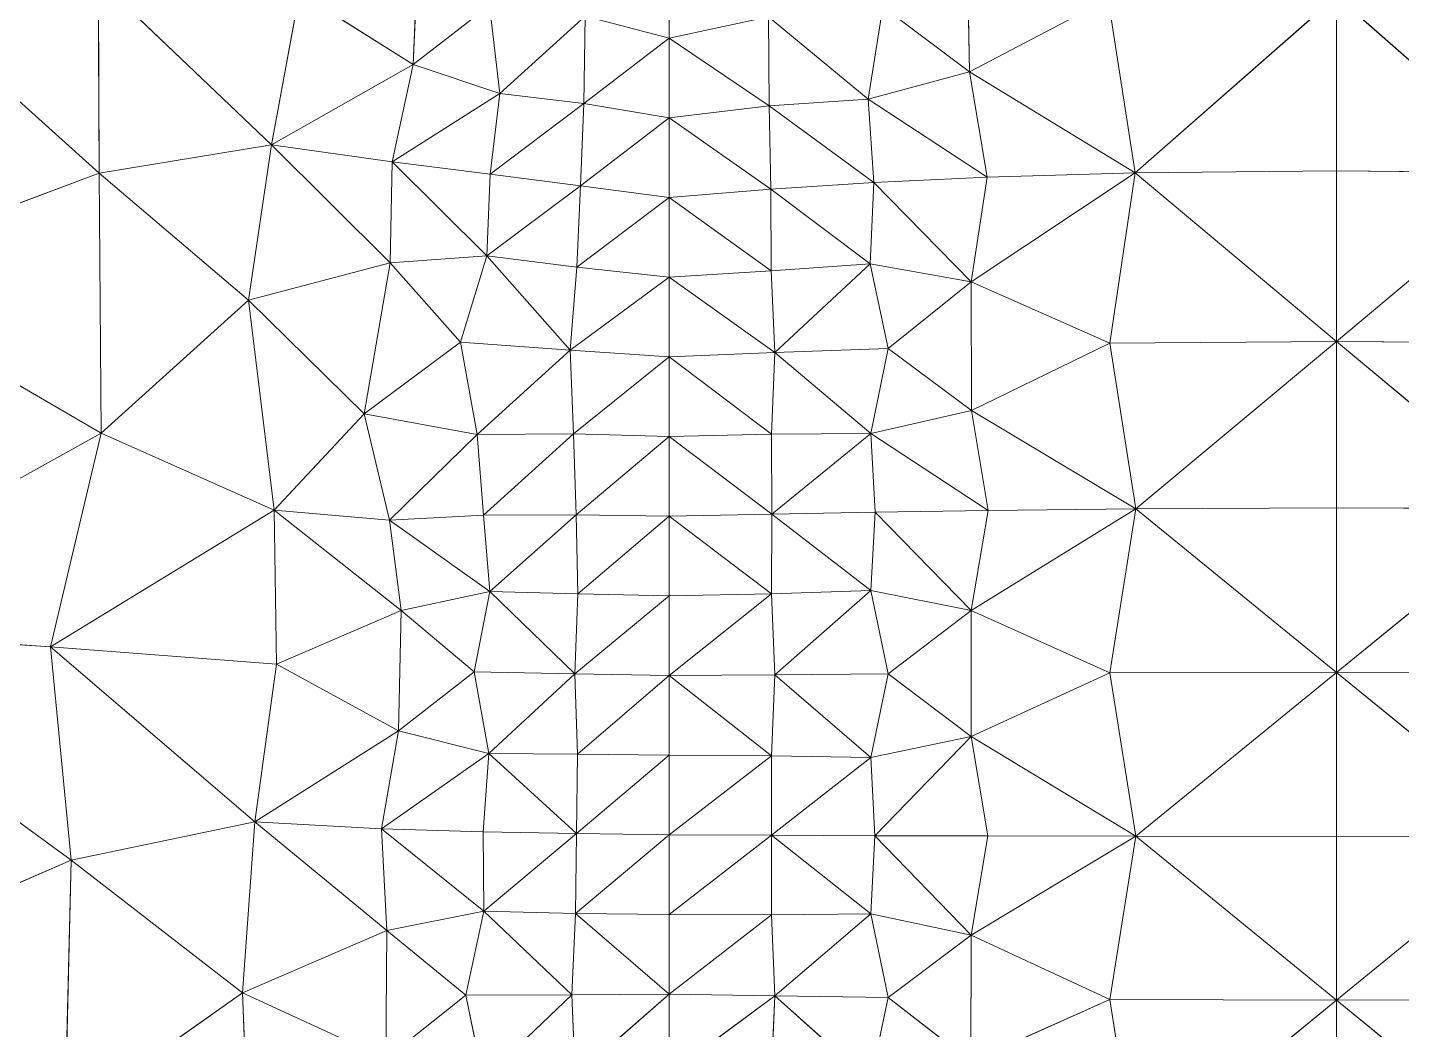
# Model space of a CAD drawing. Header units: metres. Extents: x 0 to 8, y 0 to 4.
# Drawn here: x 0.76 to 1.274, y 3.241 to 3.616 of the extents above; entities that cross this region are included whole.
import ezdxf

# ---------------------------------------------------------------- set-up
doc = ezdxf.new("R2010")
doc.units = ezdxf.units.M
doc.header["$MEASUREMENT"] = 0
for name, color, linetype, lineweight in [('DL_FE_MESH', 134, 'Continuous', 0), ('DL_FE_MESH_CELLS_4', 132, 'Continuous', 0), ('DL_FE_MESH_CELLS_6', 132, 'Continuous', 0), ('DL_TOPOLOGY', 7, 'Continuous', 0)]:
    doc.layers.add(name, color=color, linetype=linetype, lineweight=lineweight)

msp = doc.modelspace()

# ---------------------------------------------------------------- linework, layer by layer
at = {"layer": 'DL_FE_MESH'}
for p, q in [((0.90609, 3.65047), (0.90414, 3.60203)), ((1.11151, 3.65139), (1.11247, 3.59929)), ((0.78649, 3.56138), (0.69436, 3.64426)), ((0.78612, 3.6339), (0.78649, 3.56138)), ((0.85102, 3.57203), (0.78612, 3.6339)), ((0.85102, 3.57203), (0.8615, 3.62898)), ((0.90414, 3.60203), (0.8615, 3.62898)), ((0.90414, 3.60203), (0.93264, 3.62422)), ((0.93659, 3.59117), (0.93264, 3.62422)), ((1.11247, 3.59929), (1.16445, 3.62667)), ((1.17463, 3.56153), (1.16445, 3.62667)), ((1.25, 3.62772), (1.17463, 3.56153)), ((1.25, 3.56222), (1.25, 3.62772)), ((1.32537, 3.56153), (1.25, 3.62772)), ((0.96858, 3.62017), (0.93659, 3.59117)), ((0.96858, 3.62017), (0.96807, 3.58751)), ((1, 3.61194), (0.96858, 3.62017)), ((1, 3.61194), (1.03716, 3.61996)), ((1.03741, 3.58663), (1.03716, 3.61996)), ((1.07451, 3.58906), (1.03716, 3.61996)), ((1.07451, 3.58906), (1.08004, 3.62369)), ((1.11247, 3.59929), (1.08004, 3.62369)), ((0.96807, 3.58751), (1, 3.61194)), ((1.03741, 3.58663), (1, 3.61194)), ((0.85102, 3.57203), (0.90414, 3.60203)), ((0.89622, 3.5656), (0.90414, 3.60203)), ((0.93659, 3.59117), (0.90414, 3.60203)), ((1.07451, 3.58906), (1.11247, 3.59929)), ((1.11917, 3.55981), (1.11247, 3.59929)), ((1.17463, 3.56153), (1.11247, 3.59929)), ((0.93659, 3.59117), (0.89622, 3.5656)), ((0.93299, 3.56094), (0.93659, 3.59117)), ((0.93659, 3.59117), (0.96807, 3.58751)), ((1.03741, 3.58663), (1.07451, 3.58906)), ((1.0767, 3.5579), (1.07451, 3.58906)), ((1.11917, 3.55981), (1.07451, 3.58906)), ((0.96807, 3.58751), (0.93299, 3.56094)), ((0.96807, 3.58751), (0.96675, 3.55668)), ((1, 3.58209), (0.96807, 3.58751)), ((1, 3.58209), (1.03741, 3.58663)), ((1.03806, 3.55538), (1.03741, 3.58663)), ((1.0767, 3.5579), (1.03741, 3.58663)), ((0.96675, 3.55668), (1, 3.58209)), ((1.03806, 3.55538), (1, 3.58209)), ((0.78649, 3.56138), (0.85102, 3.57203)), ((0.84238, 3.51376), (0.85102, 3.57203)), ((0.85102, 3.57203), (0.89622, 3.5656)), ((0.89547, 3.52779), (0.85102, 3.57203)), ((0.89547, 3.52779), (0.89622, 3.5656)), ((0.89622, 3.5656), (0.93299, 3.56094)), ((0.9317, 3.53045), (0.89622, 3.5656)), ((1.17463, 3.56153), (1.25, 3.56222)), ((1.25, 3.49833), (1.25, 3.56222)), ((1.25, 3.56222), (1.32537, 3.56153)), ((0.68508, 3.5234), (0.78649, 3.56138)), ((0.78649, 3.56138), (0.78722, 3.46397)), ((0.84238, 3.51376), (0.78649, 3.56138)), ((0.9317, 3.53045), (0.93299, 3.56094)), ((0.93299, 3.56094), (0.96675, 3.55668)), ((1.03806, 3.55538), (1.0767, 3.5579)), ((1.0753, 3.52742), (1.0767, 3.5579)), ((1.0767, 3.5579), (1.11917, 3.55981)), ((1.11307, 3.5207), (1.0767, 3.5579)), ((1.11307, 3.5207), (1.17463, 3.56153)), ((1.11307, 3.5207), (1.11917, 3.55981)), ((1.11917, 3.55981), (1.17463, 3.56153)), ((1.1651, 3.49768), (1.17463, 3.56153)), ((1.25, 3.49833), (1.17463, 3.56153)), ((1.32537, 3.56153), (1.25, 3.49833)), ((0.96675, 3.55668), (0.9317, 3.53045)), ((0.96675, 3.55668), (0.96545, 3.52617)), ((0.96545, 3.52617), (1, 3.55224)), ((1, 3.55224), (0.96675, 3.55668)), ((1, 3.55224), (1.03806, 3.55538)), ((1.0382, 3.52483), (1, 3.55224)), ((1.0382, 3.52483), (1.03806, 3.55538)), ((1.0753, 3.52742), (1.03806, 3.55538)), ((0.84238, 3.51376), (0.89547, 3.52779)), ((0.89547, 3.52779), (0.88574, 3.47124)), ((0.89547, 3.52779), (0.9317, 3.53045)), ((0.92179, 3.49808), (0.89547, 3.52779)), ((0.92179, 3.49808), (0.9317, 3.53045)), ((0.9317, 3.53045), (0.96545, 3.52617)), ((0.96295, 3.49511), (0.9317, 3.53045)), ((0.96545, 3.52617), (0.96295, 3.49511)), ((1, 3.52239), (0.96545, 3.52617)), ((1.0382, 3.52483), (1.0753, 3.52742)), ((1.0753, 3.52742), (1.03961, 3.49414)), ((1.08208, 3.49567), (1.0753, 3.52742)), ((1.0753, 3.52742), (1.11307, 3.5207)), ((0.78722, 3.46397), (0.68508, 3.5234)), ((0.96295, 3.49511), (1, 3.52239)), ((1, 3.52239), (1.0382, 3.52483)), ((1.03961, 3.49414), (1, 3.52239)), ((1.03961, 3.49414), (1.0382, 3.52483)), ((1.08208, 3.49567), (1.11307, 3.5207)), ((1.11307, 3.5207), (1.11321, 3.47247)), ((1.1651, 3.49768), (1.11307, 3.5207)), ((0.78722, 3.46397), (0.84238, 3.51376)), ((0.85205, 3.43508), (0.84238, 3.51376)), ((0.88574, 3.47124), (0.84238, 3.51376)), ((0.88574, 3.47124), (0.92179, 3.49808)), ((0.92801, 3.46346), (0.92179, 3.49808)), ((0.92179, 3.49808), (0.96295, 3.49511)), ((1.03961, 3.49414), (1.08208, 3.49567)), ((1.0756, 3.46383), (1.08208, 3.49567)), ((1.11321, 3.47247), (1.08208, 3.49567)), ((1.11321, 3.47247), (1.1651, 3.49768)), ((1.1651, 3.49768), (1.25, 3.49833)), ((1.17485, 3.43566), (1.1651, 3.49768)), ((1.25, 3.49833), (1.17485, 3.43566)), ((1.25, 3.43593), (1.25, 3.49833)), ((1.25, 3.49833), (1.3349, 3.49768)), ((1.32515, 3.43566), (1.25, 3.49833)), ((0.96295, 3.49511), (0.92801, 3.46346)), ((1, 3.49254), (0.96295, 3.49511)), ((0.96295, 3.49511), (0.96414, 3.4637)), ((0.96414, 3.4637), (1, 3.49254)), ((1, 3.49254), (1.03961, 3.49414)), ((1.03834, 3.46357), (1, 3.49254)), ((1.03834, 3.46357), (1.03961, 3.49414)), ((1.0756, 3.46383), (1.03961, 3.49414)), ((0.85205, 3.43508), (0.88574, 3.47124)), ((0.89525, 3.43139), (0.88574, 3.47124)), ((0.92801, 3.46346), (0.88574, 3.47124)), ((1.0756, 3.46383), (1.11321, 3.47247)), ((1.11948, 3.43499), (1.11321, 3.47247)), ((1.17485, 3.43566), (1.11321, 3.47247)), ((0.65639, 3.3913), (0.78722, 3.46397)), ((0.78722, 3.46397), (0.76827, 3.38391)), ((0.85205, 3.43508), (0.78722, 3.46397)), ((0.92801, 3.46346), (0.89525, 3.43139)), ((0.92801, 3.46346), (0.96414, 3.4637)), ((0.93049, 3.43327), (0.92801, 3.46346)), ((0.96414, 3.4637), (0.93049, 3.43327)), ((1, 3.46269), (0.96414, 3.4637)), ((0.96414, 3.4637), (0.96516, 3.4334)), ((0.96516, 3.4334), (1, 3.46269)), ((1, 3.46269), (1.03834, 3.46357)), ((1.03839, 3.43364), (1, 3.46269)), ((1.03834, 3.46357), (1.0756, 3.46383)), ((1.03839, 3.43364), (1.03834, 3.46357)), ((1.0756, 3.46383), (1.03839, 3.43364)), ((1.07714, 3.43437), (1.0756, 3.46383)), ((1.11948, 3.43499), (1.0756, 3.46383)), ((0.85205, 3.43508), (0.76827, 3.38391)), ((0.85288, 3.37743), (0.85205, 3.43508)), ((0.89956, 3.39751), (0.85205, 3.43508)), ((0.89525, 3.43139), (0.85205, 3.43508)), ((1, 3.43284), (1.03839, 3.43364)), ((1.03831, 3.40377), (1.03839, 3.43364)), ((1.03839, 3.43364), (1.07714, 3.43437)), ((1.0755, 3.40503), (1.03839, 3.43364)), ((1.07714, 3.43437), (1.0755, 3.40503)), ((1.11948, 3.43499), (1.07714, 3.43437)), ((1.11313, 3.39752), (1.07714, 3.43437)), ((1.17485, 3.43566), (1.11313, 3.39752)), ((1.11313, 3.39752), (1.11948, 3.43499)), ((1.11948, 3.43499), (1.17485, 3.43566)), ((1.1651, 3.37411), (1.17485, 3.43566)), ((1.17485, 3.43566), (1.25, 3.43593)), ((1.25, 3.37424), (1.17485, 3.43566)), ((1.25, 3.37424), (1.25, 3.43593)), ((1.25, 3.43593), (1.32515, 3.43566)), ((1.32515, 3.43566), (1.25, 3.37424)), ((0.93049, 3.43327), (0.89525, 3.43139)), ((0.89525, 3.43139), (0.89956, 3.39751)), ((0.9328, 3.40466), (0.89525, 3.43139)), ((0.93049, 3.43327), (0.96516, 3.4334)), ((0.9328, 3.40466), (0.93049, 3.43327)), ((0.96516, 3.4334), (0.9328, 3.40466)), ((1, 3.43284), (0.96516, 3.4334)), ((0.96516, 3.4334), (0.96576, 3.40374)), ((0.96576, 3.40374), (1, 3.43284)), ((1.03831, 3.40377), (1, 3.43284)), ((0.89956, 3.39751), (0.9328, 3.40466)), ((0.92699, 3.37451), (0.9328, 3.40466)), ((0.9328, 3.40466), (0.96576, 3.40374)), ((0.96468, 3.3738), (0.9328, 3.40466)), ((0.96576, 3.40374), (0.96468, 3.3738)), ((0.96468, 3.3738), (1, 3.40299)), ((1, 3.40299), (0.96576, 3.40374)), ((1, 3.40299), (1.03831, 3.40377)), ((1.03831, 3.40377), (1, 3.37313)), ((1.03831, 3.40377), (1.0755, 3.40503)), ((1.0396, 3.37343), (1.03831, 3.40377)), ((1.0755, 3.40503), (1.0396, 3.37343)), ((1.0755, 3.40503), (1.11313, 3.39752)), ((1.08207, 3.37372), (1.0755, 3.40503)), ((0.85288, 3.37743), (0.89956, 3.39751)), ((0.89956, 3.39751), (0.89862, 3.35239)), ((0.92699, 3.37451), (0.89956, 3.39751)), ((1.08207, 3.37372), (1.11313, 3.39752)), ((1.11313, 3.39752), (1.11311, 3.35024)), ((1.1651, 3.37411), (1.11313, 3.39752)), ((0.65639, 3.3913), (0.76827, 3.38391)), ((0.7759, 3.304), (0.65639, 3.3913)), ((0.76827, 3.38391), (0.85288, 3.37743)), ((0.76827, 3.38391), (0.7759, 3.304)), ((0.84476, 3.3183), (0.76827, 3.38391)), ((0.84476, 3.3183), (0.85288, 3.37743)), ((0.89862, 3.35239), (0.85288, 3.37743)), ((0.89862, 3.35239), (0.92699, 3.37451)), ((0.92699, 3.37451), (0.93245, 3.34388)), ((0.96468, 3.3738), (0.92699, 3.37451)), ((0.96468, 3.3738), (0.93245, 3.34388)), ((0.96568, 3.34372), (0.96468, 3.3738)), ((1, 3.37313), (0.96468, 3.3738)), ((0.96568, 3.34372), (1, 3.37313)), ((1, 3.37313), (1.0396, 3.37343)), ((1.0383, 3.34309), (1, 3.37313)), ((1.0396, 3.37343), (1.0383, 3.34309)), ((1.08207, 3.37372), (1.0396, 3.37343)), ((1.07551, 3.34237), (1.0396, 3.37343)), ((1.07551, 3.34237), (1.08207, 3.37372)), ((1.11311, 3.35024), (1.08207, 3.37372)), ((1.11311, 3.35024), (1.1651, 3.37411)), ((1.1651, 3.37411), (1.25, 3.37424)), ((1.17482, 3.31293), (1.1651, 3.37411)), ((1.25, 3.37424), (1.17482, 3.31293)), ((1.25, 3.31289), (1.25, 3.37424)), ((1.25, 3.37424), (1.3349, 3.37411)), ((1.32518, 3.31293), (1.25, 3.37424)), ((0.84476, 3.3183), (0.89862, 3.35239)), ((0.89862, 3.35239), (0.89217, 3.31568)), ((0.93245, 3.34388), (0.89862, 3.35239)), ((1.11311, 3.35024), (1.07551, 3.34237)), ((1.11311, 3.35024), (1.07709, 3.31314)), ((1.11942, 3.31303), (1.11311, 3.35024)), ((1.17482, 3.31293), (1.11311, 3.35024)), ((0.93245, 3.34388), (0.89217, 3.31568)), ((0.93025, 3.31458), (0.93245, 3.34388)), ((0.93245, 3.34388), (0.96568, 3.34372)), ((0.96531, 3.31392), (0.93245, 3.34388)), ((0.96531, 3.31392), (0.96568, 3.34372)), ((0.96531, 3.31392), (1, 3.34328)), ((1, 3.34328), (0.96568, 3.34372)), ((1, 3.34328), (1.0383, 3.34309)), ((1.0383, 3.34309), (1, 3.31343)), ((1.0383, 3.34309), (1.07551, 3.34237)), ((1.0383, 3.34309), (1.03836, 3.31328)), ((1.07551, 3.34237), (1.03836, 3.31328)), ((1.07709, 3.31314), (1.07551, 3.34237)), ((0.7759, 3.304), (0.84476, 3.3183)), ((0.8402, 3.25425), (0.84476, 3.3183)), ((0.84476, 3.3183), (0.89217, 3.31568)), ((0.89417, 3.27759), (0.84476, 3.3183)), ((0.89217, 3.31568), (0.93025, 3.31458)), ((0.89217, 3.31568), (0.89417, 3.27759)), ((0.93056, 3.2849), (0.89217, 3.31568)), ((0.93056, 3.2849), (0.93025, 3.31458)), ((0.93025, 3.31458), (0.96531, 3.31392)), ((0.96531, 3.31392), (0.93056, 3.2849)), ((0.96493, 3.28396), (0.96531, 3.31392)), ((0.96493, 3.28396), (1, 3.31343)), ((1, 3.31343), (0.96531, 3.31392)), ((1, 3.31343), (1.03836, 3.31328)), ((1.03836, 3.31328), (1, 3.28358)), ((1.03836, 3.31328), (1.03829, 3.28346)), ((1.03836, 3.31328), (1.07709, 3.31314)), ((1.0755, 3.2839), (1.03836, 3.31328)), ((1.0755, 3.2839), (1.07709, 3.31314)), ((1.07709, 3.31314), (1.11942, 3.31303)), ((1.11309, 3.27584), (1.07709, 3.31314)), ((1.11309, 3.27584), (1.11942, 3.31303)), ((1.17482, 3.31293), (1.11309, 3.27584)), ((1.11942, 3.31303), (1.17482, 3.31293)), ((1.16505, 3.25175), (1.17482, 3.31293)), ((1.17482, 3.31293), (1.25, 3.31289)), ((1.25, 3.25151), (1.17482, 3.31293)), ((1.25, 3.31289), (1.32518, 3.31293)), ((1.32518, 3.31293), (1.25, 3.25151)), ((1.25, 3.25151), (1.25, 3.31289)), ((0.6715, 3.25836), (0.7759, 3.304)), ((0.7759, 3.304), (0.77363, 3.2073)), ((0.8402, 3.25425), (0.7759, 3.304)), ((0.89417, 3.27759), (0.93056, 3.2849)), ((0.92384, 3.25342), (0.93056, 3.2849)), ((0.93056, 3.2849), (0.96493, 3.28396)), ((0.9635, 3.2535), (0.93056, 3.2849)), ((0.96493, 3.28396), (0.9635, 3.2535)), ((1, 3.28358), (0.96493, 3.28396)), ((0.96493, 3.28396), (1, 3.25373)), ((1, 3.28358), (1.03829, 3.28346)), ((1.03829, 3.28346), (1, 3.25373)), ((1.03829, 3.28346), (1.0755, 3.2839)), ((1.03957, 3.25309), (1.03829, 3.28346)), ((1.0755, 3.2839), (1.03957, 3.25309)), ((1.0755, 3.2839), (1.11309, 3.27584)), ((1.08201, 3.25248), (1.0755, 3.2839)), ((0.8402, 3.25425), (0.89417, 3.27759)), ((0.89417, 3.27759), (0.89384, 3.22951)), ((0.92384, 3.25342), (0.89417, 3.27759)), ((1.08201, 3.25248), (1.11309, 3.27584)), ((1.11309, 3.27584), (1.11303, 3.22848)), ((1.16505, 3.25175), (1.11309, 3.27584)), ((0.77363, 3.2073), (0.8402, 3.25425)), ((0.8426, 3.1895), (0.8402, 3.25425)), ((0.89384, 3.22951), (0.8402, 3.25425)), ((0.89384, 3.22951), (0.92384, 3.25342)), ((0.92384, 3.25342), (0.9635, 3.2535)), ((0.93031, 3.22183), (0.92384, 3.25342)), ((0.9635, 3.2535), (0.93031, 3.22183)), ((1, 3.25373), (0.9635, 3.2535)), ((0.9635, 3.2535), (0.96483, 3.22301)), ((0.96483, 3.22301), (1, 3.25373)), ((1, 3.25373), (1.03957, 3.25309)), ((1.03957, 3.25309), (1, 3.22388)), ((1.03825, 3.22273), (1.03957, 3.25309)), ((1.03957, 3.25309), (1.08201, 3.25248)), ((1.07539, 3.22117), (1.03957, 3.25309)), ((1.07539, 3.22117), (1.08201, 3.25248)), ((1.11303, 3.22848), (1.08201, 3.25248)), ((1.11303, 3.22848), (1.16505, 3.25175)), ((1.17472, 3.19007), (1.16505, 3.25175)), ((1.16505, 3.25175), (1.25, 3.25151)), ((1.25, 3.25151), (1.17472, 3.19007)), ((1.25, 3.25151), (1.33495, 3.25175)), ((1.25, 3.18975), (1.25, 3.25151)), ((1.32528, 3.19007), (1.25, 3.25151))]:
    msp.add_line(p, q, dxfattribs=at)
at = {"layer": 'DL_FE_MESH_CELLS_4'}
for points in [[(0.8615, 3.62898), (0.90414, 3.60203), (0.90609, 3.65047)], [(0.90609, 3.65047), (0.90414, 3.60203), (0.93264, 3.62422)], [(0.78649, 3.56138), (0.69436, 3.64426), (0.68508, 3.5234)], [(0.78612, 3.6339), (0.69436, 3.64426), (0.78649, 3.56138)], [(0.78612, 3.6339), (0.78649, 3.56138), (0.85102, 3.57203)], [(0.78612, 3.6339), (0.85102, 3.57203), (0.8615, 3.62898)], [(0.90414, 3.60203), (0.8615, 3.62898), (0.85102, 3.57203)], [(0.90414, 3.60203), (0.93659, 3.59117), (0.93264, 3.62422)], [(0.93264, 3.62422), (0.93659, 3.59117), (0.96858, 3.62017)], [(0.96858, 3.62017), (0.93659, 3.59117), (0.96807, 3.58751)], [(0.96807, 3.58751), (1, 3.61194), (0.96858, 3.62017)], [(0.90414, 3.60203), (0.85102, 3.57203), (0.89622, 3.5656)], [(0.90414, 3.60203), (0.89622, 3.5656), (0.93659, 3.59117)], [(0.93659, 3.59117), (0.89622, 3.5656), (0.93299, 3.56094)], [(0.93659, 3.59117), (0.93299, 3.56094), (0.96807, 3.58751)], [(0.96807, 3.58751), (0.93299, 3.56094), (0.96675, 3.55668)], [(0.96675, 3.55668), (1, 3.58209), (0.96807, 3.58751)], [(0.78649, 3.56138), (0.84238, 3.51376), (0.85102, 3.57203)], [(0.85102, 3.57203), (0.84238, 3.51376), (0.89547, 3.52779)], [(0.85102, 3.57203), (0.89547, 3.52779), (0.89622, 3.5656)], [(0.89622, 3.5656), (0.89547, 3.52779), (0.9317, 3.53045)], [(0.89622, 3.5656), (0.9317, 3.53045), (0.93299, 3.56094)], [(0.68508, 3.5234), (0.78722, 3.46397), (0.78649, 3.56138)], [(0.78649, 3.56138), (0.78722, 3.46397), (0.84238, 3.51376)], [(0.93299, 3.56094), (0.9317, 3.53045), (0.96675, 3.55668)], [(0.96675, 3.55668), (0.9317, 3.53045), (0.96545, 3.52617)], [(0.96545, 3.52617), (1, 3.55224), (0.96675, 3.55668)], [(0.84238, 3.51376), (0.88574, 3.47124), (0.89547, 3.52779)], [(0.89547, 3.52779), (0.88574, 3.47124), (0.92179, 3.49808)], [(0.89547, 3.52779), (0.92179, 3.49808), (0.9317, 3.53045)], [(0.9317, 3.53045), (0.92179, 3.49808), (0.96295, 3.49511)], [(0.9317, 3.53045), (0.96295, 3.49511), (0.96545, 3.52617)], [(0.96295, 3.49511), (1, 3.52239), (0.96545, 3.52617)], [(0.78722, 3.46397), (0.68508, 3.5234), (0.65639, 3.3913)], [(0.84238, 3.51376), (0.78722, 3.46397), (0.85205, 3.43508)], [(0.84238, 3.51376), (0.85205, 3.43508), (0.88574, 3.47124)], [(0.88574, 3.47124), (0.92801, 3.46346), (0.92179, 3.49808)], [(0.92179, 3.49808), (0.92801, 3.46346), (0.96295, 3.49511)], [(0.96295, 3.49511), (0.92801, 3.46346), (0.96414, 3.4637)], [(0.96414, 3.4637), (1, 3.49254), (0.96295, 3.49511)], [(0.85205, 3.43508), (0.89525, 3.43139), (0.88574, 3.47124)], [(0.88574, 3.47124), (0.89525, 3.43139), (0.92801, 3.46346)], [(0.78722, 3.46397), (0.65639, 3.3913), (0.76827, 3.38391)], [(0.78722, 3.46397), (0.76827, 3.38391), (0.85205, 3.43508)], [(0.92801, 3.46346), (0.89525, 3.43139), (0.93049, 3.43327)], [(0.92801, 3.46346), (0.93049, 3.43327), (0.96414, 3.4637)], [(0.96414, 3.4637), (0.93049, 3.43327), (0.96516, 3.4334)], [(0.96516, 3.4334), (1, 3.46269), (0.96414, 3.4637)], [(0.85205, 3.43508), (0.76827, 3.38391), (0.85288, 3.37743)], [(0.89956, 3.39751), (0.85205, 3.43508), (0.85288, 3.37743)], [(0.89525, 3.43139), (0.85205, 3.43508), (0.89956, 3.39751)], [(0.89525, 3.43139), (0.9328, 3.40466), (0.93049, 3.43327)], [(0.89525, 3.43139), (0.89956, 3.39751), (0.9328, 3.40466)], [(0.93049, 3.43327), (0.9328, 3.40466), (0.96516, 3.4334)], [(0.96516, 3.4334), (0.9328, 3.40466), (0.96576, 3.40374)], [(0.96576, 3.40374), (1, 3.43284), (0.96516, 3.4334)], [(0.89956, 3.39751), (0.92699, 3.37451), (0.9328, 3.40466)], [(0.9328, 3.40466), (0.92699, 3.37451), (0.96468, 3.3738)], [(0.9328, 3.40466), (0.96468, 3.3738), (0.96576, 3.40374)], [(0.96468, 3.3738), (1, 3.40299), (0.96576, 3.40374)], [(0.85288, 3.37743), (0.89862, 3.35239), (0.89956, 3.39751)], [(0.89956, 3.39751), (0.89862, 3.35239), (0.92699, 3.37451)], [(0.65639, 3.3913), (0.6715, 3.25836), (0.7759, 3.304)], [(0.65639, 3.3913), (0.7759, 3.304), (0.76827, 3.38391)], [(0.76827, 3.38391), (0.7759, 3.304), (0.84476, 3.3183)], [(0.76827, 3.38391), (0.84476, 3.3183), (0.85288, 3.37743)], [(0.89862, 3.35239), (0.85288, 3.37743), (0.84476, 3.3183)], [(0.89862, 3.35239), (0.93245, 3.34388), (0.92699, 3.37451)], [(0.92699, 3.37451), (0.93245, 3.34388), (0.96468, 3.3738)], [(0.96468, 3.3738), (0.93245, 3.34388), (0.96568, 3.34372)], [(0.96568, 3.34372), (1, 3.37313), (0.96468, 3.3738)], [(0.89862, 3.35239), (0.84476, 3.3183), (0.89217, 3.31568)], [(0.89862, 3.35239), (0.89217, 3.31568), (0.93245, 3.34388)], [(0.93245, 3.34388), (0.89217, 3.31568), (0.93025, 3.31458)], [(0.93245, 3.34388), (0.93025, 3.31458), (0.96531, 3.31392)], [(0.93245, 3.34388), (0.96531, 3.31392), (0.96568, 3.34372)], [(0.96531, 3.31392), (1, 3.34328), (0.96568, 3.34372)], [(0.7759, 3.304), (0.8402, 3.25425), (0.84476, 3.3183)], [(0.89417, 3.27759), (0.84476, 3.3183), (0.8402, 3.25425)], [(0.89217, 3.31568), (0.84476, 3.3183), (0.89417, 3.27759)], [(0.89217, 3.31568), (0.89417, 3.27759), (0.93056, 3.2849)], [(0.89217, 3.31568), (0.93056, 3.2849), (0.93025, 3.31458)], [(0.93025, 3.31458), (0.93056, 3.2849), (0.96531, 3.31392)], [(0.96531, 3.31392), (0.93056, 3.2849), (0.96493, 3.28396)], [(0.96493, 3.28396), (1, 3.31343), (0.96531, 3.31392)], [(0.6715, 3.25836), (0.77363, 3.2073), (0.7759, 3.304)], [(0.7759, 3.304), (0.77363, 3.2073), (0.8402, 3.25425)], [(0.89417, 3.27759), (0.92384, 3.25342), (0.93056, 3.2849)], [(0.93056, 3.2849), (0.92384, 3.25342), (0.9635, 3.2535)], [(0.93056, 3.2849), (0.9635, 3.2535), (0.96493, 3.28396)], [(1, 3.25373), (0.96493, 3.28396), (0.9635, 3.2535)], [(0.8402, 3.25425), (0.89384, 3.22951), (0.89417, 3.27759)], [(0.89417, 3.27759), (0.89384, 3.22951), (0.92384, 3.25342)], [(0.77363, 3.2073), (0.6715, 3.25836), (0.65082, 3.12902)], [(0.77363, 3.2073), (0.8426, 3.1895), (0.8402, 3.25425)], [(0.8402, 3.25425), (0.8426, 3.1895), (0.89384, 3.22951)], [(0.89384, 3.22951), (0.93031, 3.22183), (0.92384, 3.25342)], [(0.92384, 3.25342), (0.93031, 3.22183), (0.9635, 3.2535)], [(0.9635, 3.2535), (0.93031, 3.22183), (0.96483, 3.22301)], [(0.96483, 3.22301), (1, 3.25373), (0.9635, 3.2535)]]:
    msp.add_3dface(points, dxfattribs=at)
for points, invisible_edges in [([(0.96858, 3.62017), (1, 3.61194), (1, 3.64179)], 2), ([(1, 3.58209), (1, 3.61194), (0.96807, 3.58751)], 1), ([(1, 3.55224), (1, 3.58209), (0.96675, 3.55668)], 1), ([(1, 3.52239), (1, 3.55224), (0.96545, 3.52617)], 1), ([(1, 3.49254), (1, 3.52239), (0.96295, 3.49511)], 1), ([(1, 3.46269), (1, 3.49254), (0.96414, 3.4637)], 1), ([(1, 3.43284), (1, 3.46269), (0.96516, 3.4334)], 1), ([(1, 3.40299), (1, 3.43284), (0.96576, 3.40374)], 1), ([(1, 3.37313), (1, 3.40299), (0.96468, 3.3738)], 1), ([(1, 3.34328), (1, 3.37313), (0.96568, 3.34372)], 1), ([(1, 3.31343), (1, 3.34328), (0.96531, 3.31392)], 1), ([(1, 3.28358), (1, 3.31343), (0.96493, 3.28396)], 1), ([(1, 3.25373), (1, 3.28358), (0.96493, 3.28396)], 1), ([(1, 3.22388), (1, 3.25373), (0.96483, 3.22301)], 1)]:
    msp.add_3dface(points, dxfattribs=dict(at, invisible_edges=invisible_edges))
at = {"layer": 'DL_FE_MESH_CELLS_6'}
for points in [[(1.08004, 3.62369), (1.11247, 3.59929), (1.11151, 3.65139)], [(1.11151, 3.65139), (1.11247, 3.59929), (1.16445, 3.62667)], [(1.16445, 3.62667), (1.11247, 3.59929), (1.17463, 3.56153)], [(1.16445, 3.62667), (1.17463, 3.56153), (1.25, 3.62772)], [(1.25, 3.62772), (1.17463, 3.56153), (1.25, 3.56222)], [(1.25, 3.62772), (1.25, 3.56222), (1.32537, 3.56153)], [(1.25, 3.62772), (1.32537, 3.56153), (1.33555, 3.62667)], [(1, 3.61194), (1.03741, 3.58663), (1.03716, 3.61996)], [(1.03716, 3.61996), (1.07451, 3.58906), (1.08004, 3.62369)], [(1.03716, 3.61996), (1.03741, 3.58663), (1.07451, 3.58906)], [(1.08004, 3.62369), (1.07451, 3.58906), (1.11247, 3.59929)], [(1.07451, 3.58906), (1.11917, 3.55981), (1.11247, 3.59929)], [(1.17463, 3.56153), (1.11247, 3.59929), (1.11917, 3.55981)], [(1.03741, 3.58663), (1.0767, 3.5579), (1.07451, 3.58906)], [(1.07451, 3.58906), (1.0767, 3.5579), (1.11917, 3.55981)], [(1, 3.58209), (1.03806, 3.55538), (1.03741, 3.58663)], [(1.03741, 3.58663), (1.03806, 3.55538), (1.0767, 3.5579)], [(1.17463, 3.56153), (1.25, 3.49833), (1.25, 3.56222)], [(1.25, 3.56222), (1.25, 3.49833), (1.32537, 3.56153)], [(1.03806, 3.55538), (1.0753, 3.52742), (1.0767, 3.5579)], [(1.0767, 3.5579), (1.0753, 3.52742), (1.11307, 3.5207)], [(1.0767, 3.5579), (1.11307, 3.5207), (1.11917, 3.55981)], [(1.17463, 3.56153), (1.11917, 3.55981), (1.11307, 3.5207)], [(1.17463, 3.56153), (1.11307, 3.5207), (1.1651, 3.49768)], [(1.17463, 3.56153), (1.1651, 3.49768), (1.25, 3.49833)], [(1.32537, 3.56153), (1.25, 3.49833), (1.3349, 3.49768)], [(1, 3.55224), (1.0382, 3.52483), (1.03806, 3.55538)], [(1.03806, 3.55538), (1.0382, 3.52483), (1.0753, 3.52742)], [(1.0382, 3.52483), (1.03961, 3.49414), (1.0753, 3.52742)], [(1.0753, 3.52742), (1.03961, 3.49414), (1.08208, 3.49567)], [(1.0753, 3.52742), (1.08208, 3.49567), (1.11307, 3.5207)], [(1, 3.52239), (1.03961, 3.49414), (1.0382, 3.52483)], [(1.08208, 3.49567), (1.11321, 3.47247), (1.11307, 3.5207)], [(1.11307, 3.5207), (1.11321, 3.47247), (1.1651, 3.49768)], [(1.03961, 3.49414), (1.0756, 3.46383), (1.08208, 3.49567)], [(1.08208, 3.49567), (1.0756, 3.46383), (1.11321, 3.47247)], [(1.1651, 3.49768), (1.11321, 3.47247), (1.17485, 3.43566)], [(1.1651, 3.49768), (1.17485, 3.43566), (1.25, 3.49833)], [(1.25, 3.49833), (1.17485, 3.43566), (1.25, 3.43593)], [(1.25, 3.49833), (1.25, 3.43593), (1.32515, 3.43566)], [(1.25, 3.49833), (1.32515, 3.43566), (1.3349, 3.49768)], [(1, 3.49254), (1.03834, 3.46357), (1.03961, 3.49414)], [(1.03961, 3.49414), (1.03834, 3.46357), (1.0756, 3.46383)], [(1.0756, 3.46383), (1.11948, 3.43499), (1.11321, 3.47247)], [(1.17485, 3.43566), (1.11321, 3.47247), (1.11948, 3.43499)], [(1, 3.46269), (1.03839, 3.43364), (1.03834, 3.46357)], [(1.03834, 3.46357), (1.03839, 3.43364), (1.0756, 3.46383)], [(1.0756, 3.46383), (1.03839, 3.43364), (1.07714, 3.43437)], [(1.0756, 3.46383), (1.07714, 3.43437), (1.11948, 3.43499)], [(1, 3.43284), (1.03831, 3.40377), (1.03839, 3.43364)], [(1.03839, 3.43364), (1.03831, 3.40377), (1.0755, 3.40503)], [(1.03839, 3.43364), (1.0755, 3.40503), (1.07714, 3.43437)], [(1.07714, 3.43437), (1.0755, 3.40503), (1.11313, 3.39752)], [(1.07714, 3.43437), (1.11313, 3.39752), (1.11948, 3.43499)], [(1.17485, 3.43566), (1.11313, 3.39752), (1.1651, 3.37411)], [(1.11948, 3.43499), (1.11313, 3.39752), (1.17485, 3.43566)], [(1.17485, 3.43566), (1.1651, 3.37411), (1.25, 3.37424)], [(1.17485, 3.43566), (1.25, 3.37424), (1.25, 3.43593)], [(1.25, 3.43593), (1.25, 3.37424), (1.32515, 3.43566)], [(1.32515, 3.43566), (1.25, 3.37424), (1.3349, 3.37411)], [(1.03831, 3.40377), (1, 3.37313), (1.0396, 3.37343)], [(1.03831, 3.40377), (1.0396, 3.37343), (1.0755, 3.40503)], [(1.0755, 3.40503), (1.0396, 3.37343), (1.08207, 3.37372)], [(1.0755, 3.40503), (1.08207, 3.37372), (1.11313, 3.39752)], [(1.08207, 3.37372), (1.11311, 3.35024), (1.11313, 3.39752)], [(1.11313, 3.39752), (1.11311, 3.35024), (1.1651, 3.37411)], [(1, 3.37313), (1.0383, 3.34309), (1.0396, 3.37343)], [(1.0396, 3.37343), (1.0383, 3.34309), (1.07551, 3.34237)], [(1.0396, 3.37343), (1.07551, 3.34237), (1.08207, 3.37372)], [(1.08207, 3.37372), (1.07551, 3.34237), (1.11311, 3.35024)], [(1.11311, 3.35024), (1.17482, 3.31293), (1.1651, 3.37411)], [(1.1651, 3.37411), (1.17482, 3.31293), (1.25, 3.37424)], [(1.25, 3.37424), (1.17482, 3.31293), (1.25, 3.31289)], [(1.25, 3.37424), (1.25, 3.31289), (1.32518, 3.31293)], [(1.25, 3.37424), (1.32518, 3.31293), (1.3349, 3.37411)], [(1.07551, 3.34237), (1.07709, 3.31314), (1.11311, 3.35024)], [(1.11311, 3.35024), (1.07709, 3.31314), (1.11942, 3.31303)], [(1.11311, 3.35024), (1.11942, 3.31303), (1.17482, 3.31293)], [(1.0383, 3.34309), (1, 3.31343), (1.03836, 3.31328)], [(1.0383, 3.34309), (1.03836, 3.31328), (1.07551, 3.34237)], [(1.07551, 3.34237), (1.03836, 3.31328), (1.07709, 3.31314)], [(1.03836, 3.31328), (1, 3.28358), (1.03829, 3.28346)], [(1.03836, 3.31328), (1.03829, 3.28346), (1.0755, 3.2839)], [(1.03836, 3.31328), (1.0755, 3.2839), (1.07709, 3.31314)], [(1.07709, 3.31314), (1.0755, 3.2839), (1.11309, 3.27584)], [(1.07709, 3.31314), (1.11309, 3.27584), (1.11942, 3.31303)], [(1.11942, 3.31303), (1.11309, 3.27584), (1.17482, 3.31293)], [(1.17482, 3.31293), (1.11309, 3.27584), (1.16505, 3.25175)], [(1.17482, 3.31293), (1.16505, 3.25175), (1.25, 3.25151)], [(1.17482, 3.31293), (1.25, 3.25151), (1.25, 3.31289)], [(1.32518, 3.31293), (1.25, 3.25151), (1.33495, 3.25175)], [(1.25, 3.31289), (1.25, 3.25151), (1.32518, 3.31293)], [(1.03829, 3.28346), (1, 3.25373), (1.03957, 3.25309)], [(1.03829, 3.28346), (1.03957, 3.25309), (1.0755, 3.2839)], [(1.0755, 3.2839), (1.03957, 3.25309), (1.08201, 3.25248)], [(1.0755, 3.2839), (1.08201, 3.25248), (1.11309, 3.27584)], [(1.08201, 3.25248), (1.11303, 3.22848), (1.11309, 3.27584)], [(1.11309, 3.27584), (1.11303, 3.22848), (1.16505, 3.25175)], [(1.03957, 3.25309), (1, 3.22388), (1.03825, 3.22273)], [(1.03957, 3.25309), (1.03825, 3.22273), (1.07539, 3.22117)], [(1.03957, 3.25309), (1.07539, 3.22117), (1.08201, 3.25248)], [(1.08201, 3.25248), (1.07539, 3.22117), (1.11303, 3.22848)], [(1.16505, 3.25175), (1.11303, 3.22848), (1.17472, 3.19007)], [(1.16505, 3.25175), (1.17472, 3.19007), (1.25, 3.25151)], [(1.25, 3.25151), (1.17472, 3.19007), (1.25, 3.18975)], [(1.25, 3.25151), (1.32528, 3.19007), (1.33495, 3.25175)], [(1.25, 3.25151), (1.25, 3.18975), (1.32528, 3.19007)]]:
    msp.add_3dface(points, dxfattribs=at)
for points, invisible_edges in [([(1.03716, 3.61996), (1, 3.64179), (1, 3.61194)], 2), ([(1, 3.61194), (1, 3.58209), (1.03741, 3.58663)], 1), ([(1, 3.58209), (1, 3.55224), (1.03806, 3.55538)], 1), ([(1, 3.55224), (1, 3.52239), (1.0382, 3.52483)], 1), ([(1, 3.52239), (1, 3.49254), (1.03961, 3.49414)], 1), ([(1, 3.49254), (1, 3.46269), (1.03834, 3.46357)], 1), ([(1, 3.46269), (1, 3.43284), (1.03839, 3.43364)], 1), ([(1, 3.43284), (1, 3.40299), (1.03831, 3.40377)], 1), ([(1, 3.40299), (1, 3.37313), (1.03831, 3.40377)], 1), ([(1, 3.37313), (1, 3.34328), (1.0383, 3.34309)], 1), ([(1, 3.34328), (1, 3.31343), (1.0383, 3.34309)], 1), ([(1, 3.31343), (1, 3.28358), (1.03836, 3.31328)], 1), ([(1, 3.28358), (1, 3.25373), (1.03829, 3.28346)], 1), ([(1, 3.25373), (1, 3.22388), (1.03957, 3.25309)], 1)]:
    msp.add_3dface(points, dxfattribs=dict(at, invisible_edges=invisible_edges))
at = {"layer": 'DL_TOPOLOGY'}
msp.add_line((1, 4), (1, 2), dxfattribs=at)

doc.saveas('drawing.dxf')
